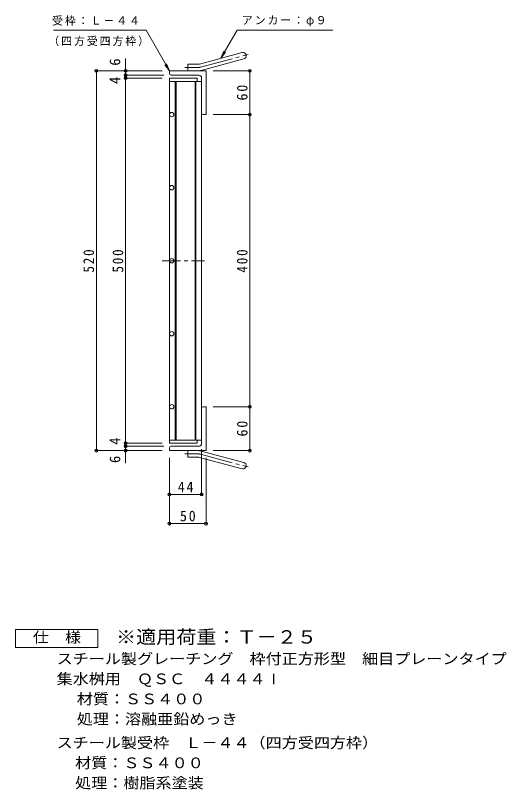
# Model space of a CAD drawing. Units: millimetres at full size, sheet at 1:5. Extents: x -749 to 885, y -685 to 658.
# Drawn here: x 213 to 885, y -515 to 545 of the extents above; entities that cross this region are included whole.
import ezdxf
from ezdxf.enums import TextEntityAlignment as Align

# ---------------------------------------------------------------- set-up
doc = ezdxf.new("R2010")
doc.units = ezdxf.units.MM
doc.header["$LTSCALE"] = 5
doc.header["$PDMODE"] = 32
doc.header["$PDSIZE"] = 4
doc.linetypes.add('CHAIN1', pattern=[8, 5, -1, 1, -1])
doc.linetypes.add('CHAIN2', pattern=[12, 9, -1, 1, -1])
for name, color, linetype, lineweight in [('E-1', 2, 'Continuous', 9), ('E-2', 3, 'Continuous', 9), ('E-4', 7, 'Continuous', 9), ('E-5', 7, 'Continuous', 9), ('F-4_F-4ﾚｲﾔ', 2, 'Continuous', 9)]:
    doc.layers.add(name, color=color, linetype=linetype, lineweight=lineweight)
doc.layers.add('F-5_F-5ﾚｲﾔ', color=2, linetype='Continuous')
doc.styles.add('ＭＳ ゴシック', font='')
doc.styles.get('ＭＳ ゴシック').set_extended_font_data('MS Gothic')

msp = doc.modelspace()

# ---------------------------------------------------------------- linework, layer by layer
at = {"layer": 'E-1'}
for p, q in [((464.625, 478.123), (522.816, 493.715)), ((448.481, 468.816), (448.481, 477.816)), ((462.296, 477.816), (448.481, 477.816)), ((466.954, 469.429), (525.145, 485.022)), ((423.481, 465.316), (423.481, 468.816)), ((473.481, 468.816), (423.481, 468.816)), ((473.481, 468.816), (473.481, 408.816)), ((463.48, 462.816), (425.981, 462.816)), ((467.481, 458.816), (467.481, 411.316)), ((469.98, 408.816), (473.481, 408.816)), ((467.481, -41.184), (467.481, 6.316)), ((469.98, 8.815), (473.481, 8.815)), ((473.481, -51.185), (473.481, 8.815)), ((423.481, -47.685), (423.481, -51.185)), ((473.481, -51.185), (423.481, -51.185)), ((463.48, -45.184), (425.981, -45.184)), ((448.481, -51.185), (448.481, -60.185)), ((466.954, -51.798), (525.145, -67.39)), ((462.296, -60.185), (448.481, -60.185)), ((464.625, -60.491), (522.816, -76.083))]:
    msp.add_line(p, q, dxfattribs=at)
at = {"layer": 'E-1', "linetype": 'CHAIN2'}
for p, q in [((465.79, 473.776), (530.956, 491.237)), ((462.296, 473.316), (444.676, 473.316)), ((462.296, -55.685), (444.676, -55.685)), ((465.79, -56.144), (530.956, -73.606))]:
    msp.add_line(p, q, dxfattribs=at)
at = {"layer": 'E-1'}
for centre, radius, start, end in [((523.981, 489.368), 4.5, 285.00014, 104.99991), ((462.296, 486.816), 9, 270, 285.00002), ((462.296, 486.816), 18, 270, 285), ((425.981, 465.316), 2.5, 180, 270), ((463.48, 458.816), 4, 0, 90), ((469.98, 411.316), 2.5, 180, 270), ((469.98, 6.316), 2.5, 90, 180), ((463.48, -41.184), 4, 270, 0), ((425.981, -47.685), 2.5, 90, 180), ((462.296, -69.185), 18, 75, 90), ((462.296, -69.185), 9, 74.99998, 90), ((523.981, -71.737), 4.5, 255.00009, 74.99986)]:
    msp.add_arc(centre, radius, start, end, dxfattribs=at)
at = {"layer": 'E-1', "linetype": 'CHAIN2'}
for centre, start, end in [((462.296, 486.816), 270, 284.99995), ((462.296, -69.184), 75.00005, 90)]:
    msp.add_arc(centre, 13.5, start, end, dxfattribs=at)
at = {"layer": 'E-2'}
for p, q in [((423.481, 458.816), (423.481, -41.184)), ((423.481, 454.316), (467.48, 454.316)), ((431.481, 454.316), (431.481, -36.684)), ((432.48, 454.316), (432.48, -36.684)), ((458.48, 454.316), (458.48, -36.684)), ((459.481, 454.316), (459.481, -36.684)), ((467.48, 454.316), (467.48, -36.684)), ((423.481, -36.684), (467.48, -36.684)), ((423.481, -41.184), (461.48, -41.184)), ((461.48, -36.684), (461.48, -41.184))]:
    msp.add_line(p, q, dxfattribs=at)
at = {"layer": 'E-2', "linetype": 'CHAIN1'}
msp.add_line((413.481, 208.816), (471.48, 208.816), dxfattribs=at)
at = {"layer": 'E-2'}
msp.add_lwpolyline([(423.481, 458.816), (461.48, 458.816), (461.48, 454.316)], dxfattribs=at)
for centre in [(426.481, 408.816), (426.481, 308.816), (426.481, 208.816), (426.481, 108.816), (426.481, 8.816)]:
    msp.add_circle(centre, 3, dxfattribs=at)
at = {"layer": 'E-4'}
for p, q in [((363.481, 468.816), (363.481, 485.816)), ((321.981, 468.816), (413.481, 468.816)), ((323.481, 468.816), (323.481, -51.184)), ((363.481, 468.816), (363.481, 462.816)), ((534.981, 468.816), (483.481, 468.816)), ((533.481, 468.816), (533.481, 408.816)), ((361.981, 462.816), (415.981, 462.816)), ((361.981, 458.816), (413.481, 458.816)), ((363.481, 462.816), (363.481, 458.816)), ((363.481, 458.816), (363.481, -41.184)), ((534.981, 408.816), (483.481, 408.816)), ((533.481, 408.816), (533.481, 8.816)), ((534.981, 8.816), (483.481, 8.816)), ((533.481, 8.816), (533.481, -51.184)), ((361.981, -41.184), (413.481, -41.184)), ((363.481, -41.184), (363.481, -45.184)), ((321.981, -51.184), (413.481, -51.184)), ((361.981, -45.184), (415.981, -45.184)), ((363.481, -45.184), (363.481, -51.184)), ((363.481, -51.184), (363.481, -68.184)), ((467.48, -112.684), (467.48, -49.184)), ((534.981, -51.184), (483.481, -51.184)), ((423.481, -152.684), (423.481, -61.184)), ((473.481, -152.684), (473.481, -61.184)), ((423.481, -111.184), (467.48, -111.184)), ((423.481, -151.184), (473.481, -151.184))]:
    msp.add_line(p, q, dxfattribs=at)
for p in [(323.481, 468.816), (363.481, 468.816), (533.481, 468.816), (363.481, 462.816), (363.481, 458.816), (533.481, 408.816), (533.481, 8.816), (363.481, -41.184), (323.481, -51.184), (363.481, -45.184), (363.481, -51.184), (533.481, -51.184), (423.481, -111.184), (467.48, -111.184), (423.481, -151.184), (473.481, -151.184)]:
    msp.add_point(p, dxfattribs=at)
at = {"layer": 'E-5'}
for p, q in [((264.787, 524.378), (391.402, 524.378)), ((423.481, 468.816), (391.402, 524.378)), ((493.72, 485.919), (515.925, 524.378)), ((515.925, 524.378), (646.863, 524.378)), ((493.72, 485.919), (497.707, 495.543)), ((493.72, 485.919), (500.062, 494.183)), ((423.481, 468.816), (417.139, 477.08)), ((423.481, 468.816), (419.494, 478.44))]:
    msp.add_line(p, q, dxfattribs=at)
at = {"layer": 'F-4_F-4ﾚｲﾔ'}
msp.add_lwpolyline([(212.832, -320.924), (212.832, -295.924), (325.332, -295.924), (325.332, -320.924)], close=True, dxfattribs=at)

# ---------------------------------------------------------------- texts
at = {"layer": 'E-4', "color": 2, "style": 'ＭＳ ゴシック'}
for s, p in [('6', (360.481, 475.816)), ('4', (360.481, 450.816)), ('4', (360.481, -43.184)), ('6', (360.481, -68.184))]:
    msp.add_text(s, height=14.66, rotation=90, dxfattribs=at).set_placement(p, align=Align.BOTTOM_LEFT)
at = {"layer": 'E-4', "color": 2, "char_height": 14.66, "attachment_point": 7, "rotation": 90, "style": 'ＭＳ ゴシック'}
for s, insert in [('\\T1.27;\\W0.95;60', (530.481, 428.191)), ('\\T1.27;\\W0.9;520', (320.481, 192.566)), ('\\T1.27;\\W0.9;500', (360.481, 192.566)), ('\\T1.27;\\W0.9;400', (530.481, 192.566)), ('\\T1.27;\\W0.95;60', (530.481, -31.809))]:
    msp.add_mtext(s, dxfattribs=dict(at, insert=insert))
at = {"layer": 'E-4', "color": 2, "char_height": 14.66, "attachment_point": 7, "style": 'ＭＳ ゴシック'}
for s, insert in [('\\T1.27;\\W0.95;44', (434.856, -108.184)), ('\\T1.27;\\W0.95;50', (437.856, -148.184))]:
    msp.add_mtext(s, dxfattribs=dict(at, insert=insert))
at = {"layer": 'E-5', "char_height": 11, "attachment_point": 7, "style": 'ＭＳ ゴシック'}
for s, insert in [('\\T1.17;受枠：Ｌ－４４', (262.796, 530.692)), ('\\T1.17;アンカー：φ９', (522.454, 529.491)), ('\\T1.17;（四方受四方枠）', (257.709, 502.506))]:
    msp.add_mtext(s, dxfattribs=dict(at, insert=insert))
at = {"layer": 'F-4_F-4ﾚｲﾔ', "style": 'ＭＳ ゴシック', "width": 1.1}
for s, p in [('仕\u3000様', (236.582, -318.424)), ('スチール製グレーチング\u3000枠付正方形型\u3000細目プレーンタイプ', (269.082, -347.884)), ('集水桝用\u3000ＱＳＣ\u3000４４４４Ⅰ', (269.082, -375.385)), ('材質：ＳＳ４００', (296.688, -402.883)), ('処理：溶融亜鉛めっき', (296.688, -430.384)), ('スチール製受枠\u3000Ｌ－４４（四方受四方枠）', (269.082, -462.884)), ('材質：ＳＳ４００', (294.439, -490.384)), ('処理：樹脂系塗装', (294.439, -517.884))]:
    msp.add_text(s, height=14.66, dxfattribs=at).set_placement(p, align=Align.BOTTOM_LEFT)
at = {"layer": 'F-5_F-5ﾚｲﾔ', "color": 3, "style": 'ＭＳ ゴシック', "width": 1.1}
msp.add_text('※適用荷重：Ｔ－２５', height=18.33, dxfattribs=at).set_placement((350.332, -320.924), align=Align.BOTTOM_LEFT)

doc.saveas('drawing.dxf')
